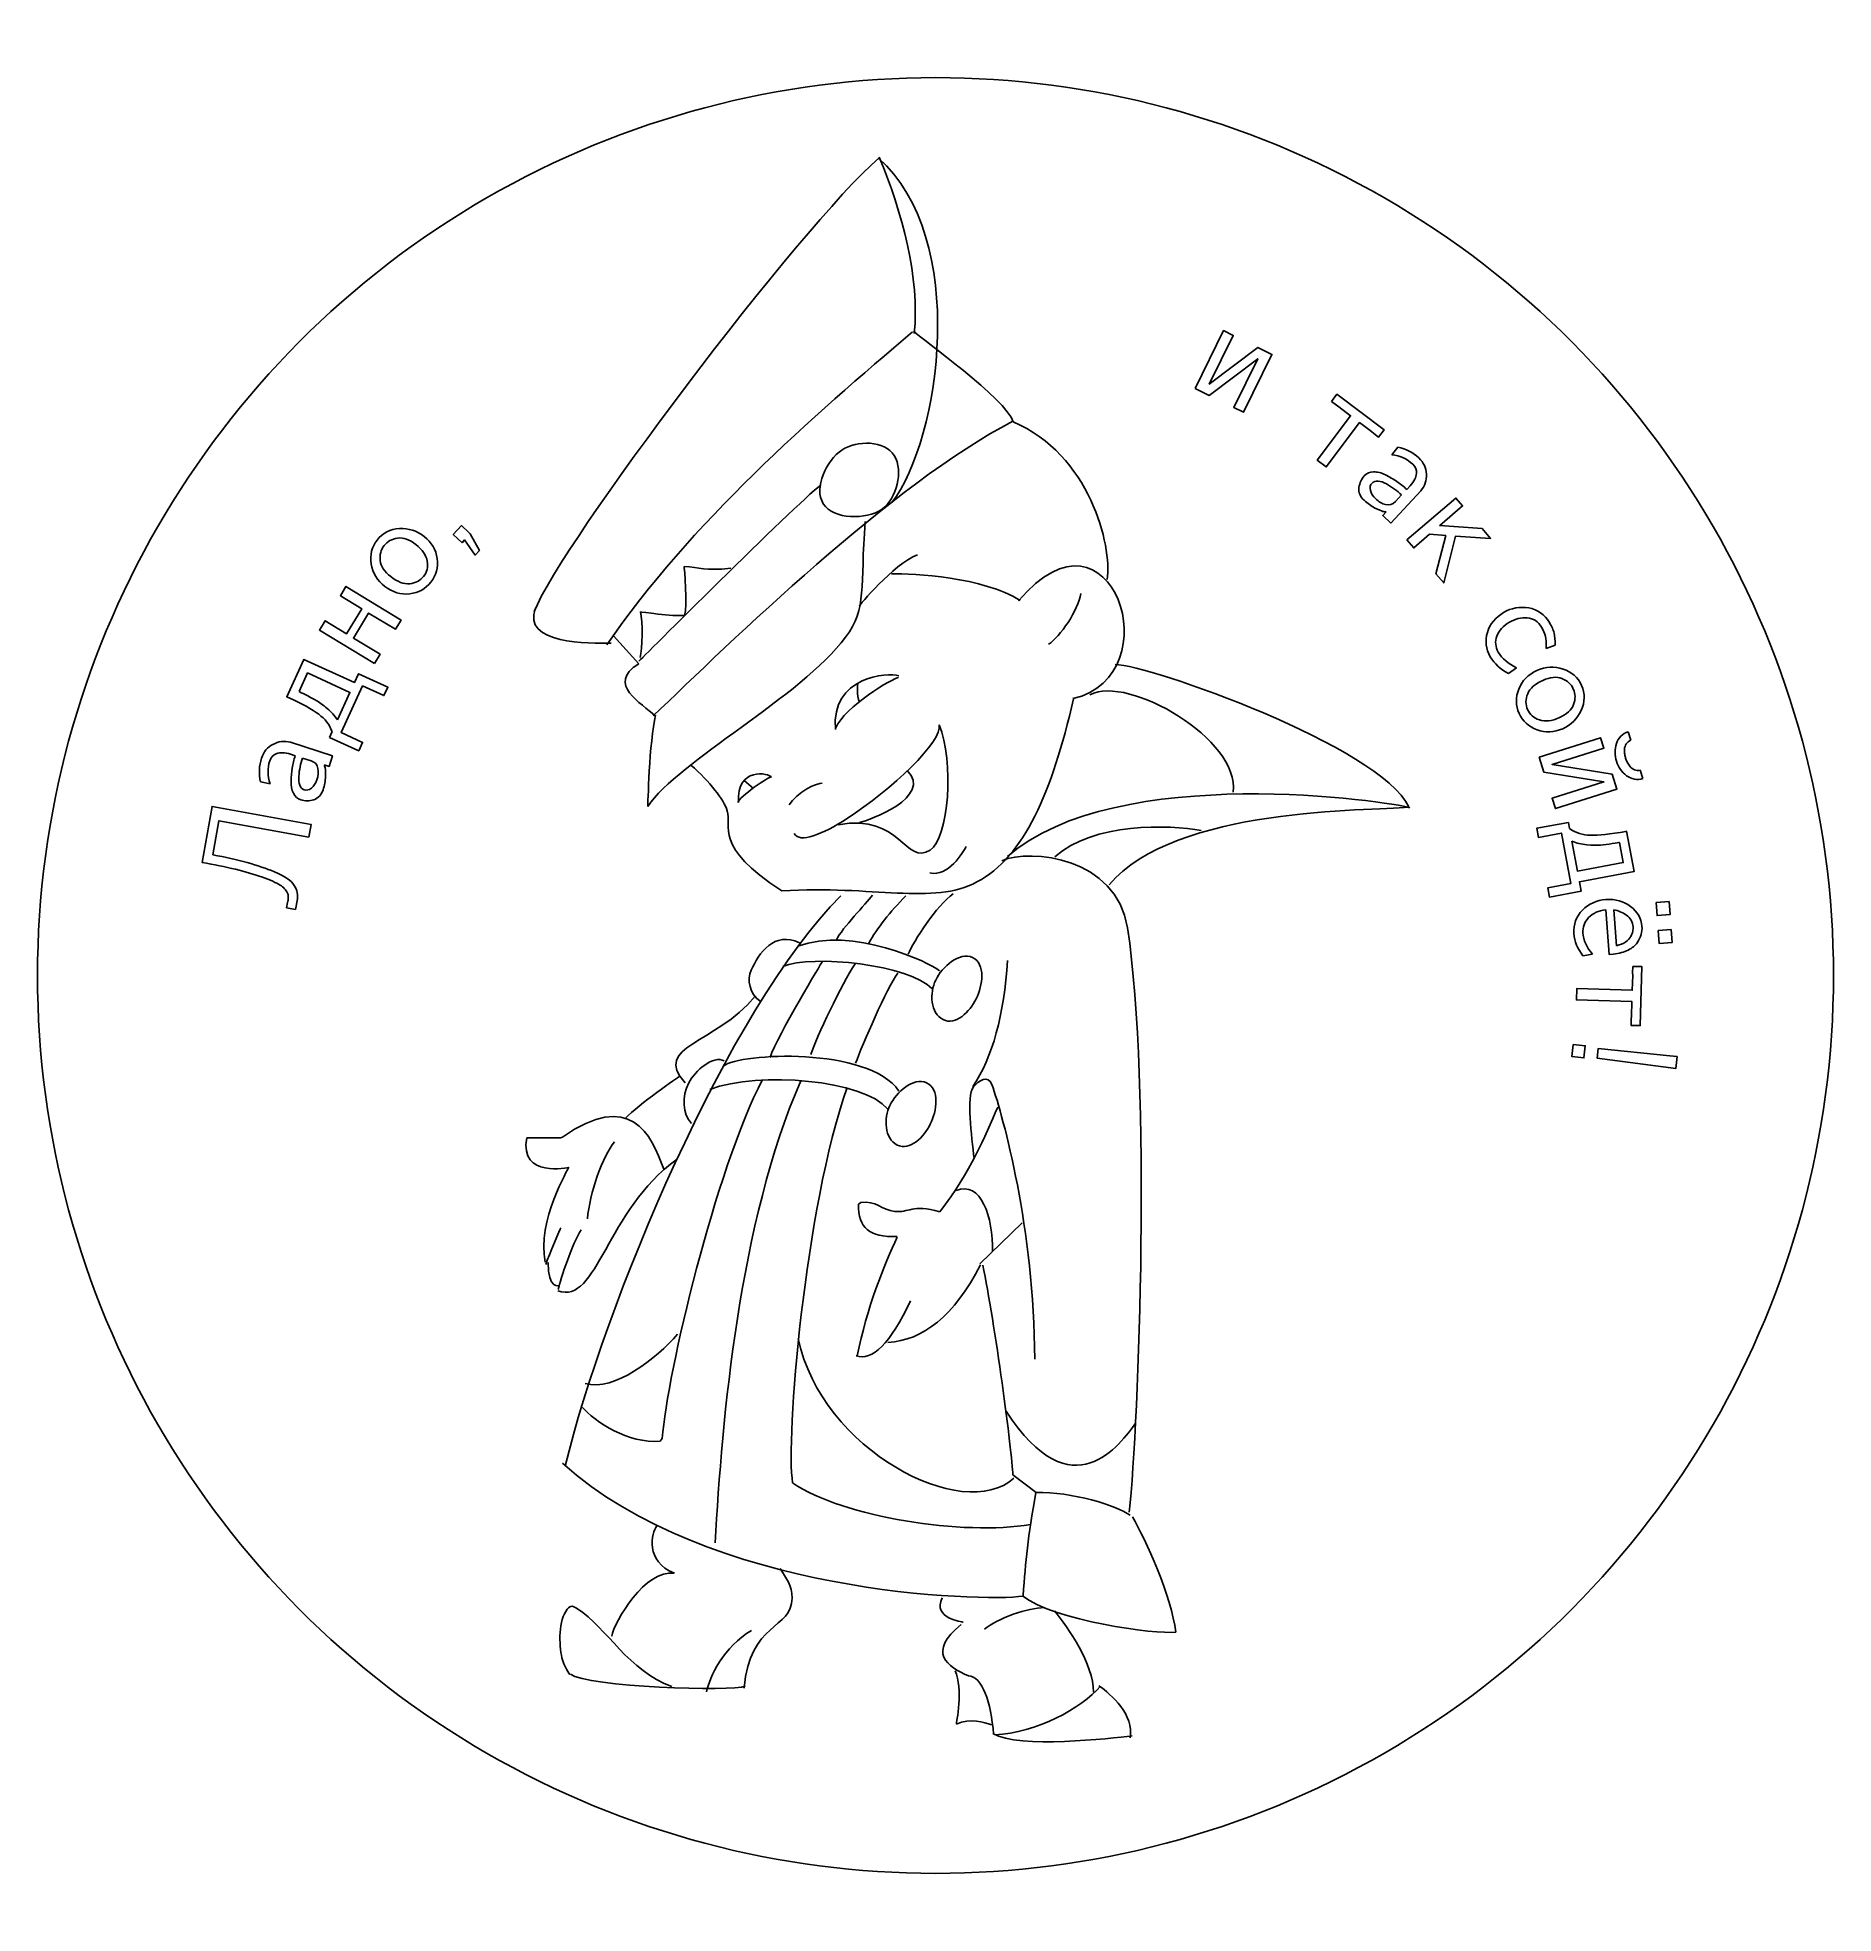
# Model space of a CAD drawing. Extents: x 69.1 to 139.1, y 192.1 to 265.3.
import ezdxf

# ---------------------------------------------------------------- set-up
doc = ezdxf.new("R2010")
doc.units = 0
doc.layers.add('Layer_1', color=7, linetype='CONTINUOUS')

msp = doc.modelspace()

# ---------------------------------------------------------------- linework, layer by layer
at = {"layer": 'Layer_1', "color": 7}
for points in [[(114.20932, 251.595706), (115.3206, 253.848277), (115.70025, 253.660982), (114.76378, 251.762748), (116.6519, 253.191496), (117.20871, 252.916797), (116.09743, 250.664226), (115.71778, 250.851521), (116.65426, 252.749755), (114.76613, 251.321007)], [(119.52818, 251.083605), (119.74235, 251.367477), (121.58075, 249.980481), (121.36659, 249.696609), (121.17734, 249.839388), (121.08614, 249.915288), (120.62654, 250.262037), (119.32453, 248.536276), (118.97307, 248.801437), (120.27508, 250.527198), (119.81548, 250.873947), (119.71748, 250.940827)], [(120.80626, 248.183674)], [(121.11086, 247.906169)], [(122.46905, 245.686025), (124.37561, 247.321277), (124.64019, 247.0128), (123.74475, 246.244782), (125.39718, 246.130212), (125.72791, 245.744615), (124.36629, 245.840915), (123.90219, 244.015109), (123.60086, 244.36643), (123.98364, 245.86222), (123.35487, 245.91039), (122.73363, 245.377555)], [(99.806818, 246.985809)], [(85.64159, 245.57825), (85.294747, 245.901518), (85.618015, 246.248361), (85.907051, 245.978971), (85.961011, 245.920961), (86.31936, 245.270614), (86.157726, 245.097193), (85.74165, 245.685603)], [(82.861283, 244.255959)], [(82.227332, 240.868443), (80.082834, 242.176173), (80.303238, 242.537605), (81.136942, 242.029206), (81.730563, 243.002664), (80.89686, 243.511062), (81.117263, 243.872494), (83.261761, 242.564765), (83.041357, 242.203332), (82.000433, 242.838096), (81.406811, 241.864638), (82.447736, 241.229875)], [(82.635004, 243.874097)], [(126.23911, 242.859274)], [(127.53067, 240.592386)], [(80.782468, 238.67338)], [(127.62388, 237.224254), (130.0198, 237.978301), (130.14689, 237.574494), (128.12785, 236.939062), (130.46545, 236.562285), (130.65184, 235.970035), (128.25592, 235.215988), (128.12884, 235.619795), (130.14787, 236.255227), (127.81027, 236.632004)], [(79.362243, 235.555228)], [(79.483829, 235.948898)], [(128.90104, 233.939691)], [(130.22392, 231.669407)], [(130.53052, 231.26722)], [(132.18495, 231.551503), (132.68599, 231.587893), (132.72279, 231.081227), (132.22175, 231.044837)], [(132.26425, 230.459358), (132.76529, 230.495748), (132.80209, 229.989082), (132.30105, 229.952692)], [(105.536004, 229.409547)], [(131.27258, 229.066178), (131.62803, 229.055818), (131.56093, 226.753863), (131.20548, 226.764223), (131.21248, 227.001189), (131.22148, 227.119507), (131.23828, 227.694996), (129.07738, 227.758006), (129.09018, 228.198086), (131.25109, 228.135076), (131.26789, 228.710565), (131.26589, 228.829212)], [(139.09406, 228.708977)], [(128.9514, 226.024444), (129.42229, 225.969094), (129.36689, 225.498202), (128.896, 225.553552)], [(132.99882, 225.548709), (132.94342, 225.077817), (129.88295, 225.488695), (129.92715, 225.864287), (132.71226, 225.576707)], [(103.748422, 224.52229)]]:
    msp.add_lwpolyline(points, close=True, dxfattribs=at)
for points in [[(121.88127, 249.009712), (122.11502, 249.308916)], [(123.01378, 247.601351), (121.83713, 246.344675), (121.52399, 246.637874), (121.65901, 246.782083)], [(122.01724, 247.181222), (122.26029, 247.440798)], [(122.46093, 247.655051), (122.5921, 247.79514)], [(91.543244, 241.944889), (92.530782, 240.861783)], [(128.25212, 241.583745), (127.89628, 241.454357)], [(78.841644, 239.559636), (78.810834, 239.573706), (79.476699, 241.031891), (81.44833, 240.131568), (81.603073, 240.470442), (82.748057, 239.947597), (82.598003, 239.618992), (81.766221, 239.998816), (80.93389, 238.176085), (81.765672, 237.79626), (81.615618, 237.467655), (80.470637, 237.990498)], [(126.7412, 240.701292), (126.42887, 240.486198)], [(80.782468, 238.67338), (81.272488, 239.746481), (79.619194, 240.50144), (79.288606, 239.777482)], [(127.76226, 240.213894), (127.76252, 240.213893)], [(78.950452, 237.800768), (80.588232, 237.270269), (80.456042, 236.862167), (80.2681, 236.923047)], [(80.470637, 237.990498), (80.5738, 238.216414)], [(131.09468, 238.210119), (131.09482, 238.210118)], [(131.09482, 238.210118), (131.19818, 237.881689)], [(79.136963, 237.277557), (78.95439, 237.336697)], [(79.754479, 237.07753), (79.416184, 237.187109)], [(78.157437, 236.176819), (77.787227, 236.261139)], [(96.632248, 236.306375), (97.006555, 235.995778)], [(131.56574, 236.713341), (131.66911, 236.384912)], [(75.505399, 233.119471), (75.89867, 235.296863), (79.753543, 234.600613), (79.664253, 234.106256), (76.164873, 234.738298), (75.925098, 233.410756)], [(130.99897, 234.328455), (131.03227, 234.334655), (131.32435, 232.758468), (129.19317, 232.363535), (129.26107, 231.997238), (128.02343, 231.767889), (127.95763, 232.123087), (128.85672, 232.289699), (128.49161, 234.259933), (127.59252, 234.093321), (127.52672, 234.448518), (128.76425, 234.677838)], [(128.76425, 234.677838), (128.80955, 234.43364)], [(128.90104, 233.939694), (129.11599, 232.779753), (130.90307, 233.11092), (130.75806, 233.893464)], [(79.154659, 231.284538), (78.804721, 231.347738), (78.842841, 231.558812)], [(79.215804, 231.623363), (79.154659, 231.284538)], [(130.50877, 229.539556), (130.34551, 229.527696), (130.21876, 231.272877)], [(130.53044, 231.26722), (130.63184, 229.871075)], [(129.69965, 229.537382), (129.33054, 229.476622)], [(89.558633, 222.404274), (89.474892, 222.377644), (88.162045, 222.381677)], [(101.091739, 219.791302), (101.181837, 219.858879)], [(107.466486, 219.070481), (105.82212, 217.471161)], [(93.443728, 210.659328), (93.365453, 210.555803)], [(107.107822, 209.242735), (108.012805, 208.55978)]]:
    msp.add_lwpolyline(points, dxfattribs=at)
for points in [[(86.59406, 259.019866), (97.423098, 265.272014), (110.765022, 265.272014), (121.59406, 259.019866)], [(101.896455, 260.580662), (98.806421, 257.904756), (89.504464, 245.544623), (88.453217, 242.900576)], [(102.394553, 247.140626), (104.305913, 249.657248), (105.400616, 257.458771), (101.864597, 260.580662)], [(101.896455, 260.612518), (102.788426, 258.478164), (103.489256, 255.897827), (103.266263, 253.731617)], [(69.09406, 228.708977), (69.09406, 241.213273), (75.765022, 252.767718), (86.59406, 259.019866)], [(121.59406, 259.019866), (132.423098, 252.767718), (139.09406, 241.213273), (139.09406, 228.708977)], [(91.288399, 241.594471), (94.513659, 246.333549), (99.359598, 250.550332), (103.202546, 253.795327)], [(107.120841, 250.291166), (106.86599, 251.183137), (103.521107, 253.540483), (103.234405, 253.827185)], [(93.095151, 238.825438), (96.046006, 241.663668), (102.443274, 247.903256), (107.106075, 250.313496)], [(107.120841, 250.291166), (110.094223, 249.029729), (110.987017, 245.471967), (110.784285, 244.142957)], [(100.335506, 249.112493), (100.866136, 249.554015), (101.95622, 249.604185), (102.40615, 249.080663)], [(99.806818, 246.985867), (99.296308, 247.555097), (99.747753, 248.62343), (100.335506, 249.112493)], [(102.40615, 249.080663), (102.867178, 248.544234), (102.63842, 247.458761), (102.119448, 246.978167)], [(122.69606, 248.641162), (122.484553, 248.8392), (122.212957, 248.96205), (121.88127, 249.009712)], [(122.11502, 249.308916), (122.4342, 249.236883), (122.70641, 249.095417), (122.93165, 248.884519)], [(122.8399, 248.274508), (122.848367, 248.421211), (122.80042, 248.543429), (122.69606, 248.641162)], [(122.93165, 248.884519), (123.121183, 248.707056), (123.219973, 248.495994), (123.22802, 248.251331)], [(120.59756, 247.729552), (120.626093, 247.914186), (120.69566, 248.06556), (120.80626, 248.183674)], [(120.80626, 248.18367), (120.90142, 248.285303), (121.022177, 248.337195), (121.16853, 248.339346)], [(121.11089, 247.906165), (121.04145, 247.832), (121.019283, 247.736762), (121.04439, 247.620449)], [(121.34399, 247.981719), (121.245157, 247.991779), (121.167447, 247.966596), (121.11086, 247.906169)], [(121.16853, 248.339346), (121.317457, 248.344213), (121.47044, 248.306647), (121.62748, 248.22665)], [(121.66705, 247.872541), (121.553083, 247.938014), (121.445397, 247.974407), (121.34399, 247.981719)], [(121.62748, 248.22665), (121.78984, 248.146797), (121.937793, 248.059815), (122.07134, 247.965703)], [(122.07134, 247.965703), (122.210207, 247.871766), (122.34007, 247.768216), (122.46093, 247.655051)], [(122.5921, 247.79514), (122.751207, 247.976081), (122.833807, 248.135871), (122.8399, 248.274508)], [(123.22802, 248.251331), (123.241353, 248.006843), (123.16994, 247.790183), (123.01378, 247.601351)], [(92.530782, 240.957351), (92.530782, 240.957351), (98.56863, 246.999069), (99.619878, 247.827324)], [(107.331333, 243.308034), (110.957957, 247.632952), (113.34567, 240.402232), (109.448742, 239.501206)], [(120.79759, 247.232964), (120.641017, 247.379564), (120.57434, 247.545093), (120.59756, 247.729552)], [(121.21883, 246.93134), (121.072597, 247.006399), (120.932183, 247.10694), (120.79759, 247.232964)], [(121.04439, 247.620449), (121.072257, 247.501564), (121.141127, 247.390683), (121.251, 247.287806)], [(121.251, 247.287806), (121.369113, 247.177213), (121.498013, 247.102916), (121.6377, 247.064913)], [(121.6377, 247.064913), (121.780133, 247.02434), (121.906647, 247.063109), (122.01724, 247.181222)], [(121.98528, 247.667364), (121.887093, 247.738678), (121.781017, 247.80707), (121.66705, 247.872541)], [(122.26029, 247.440798), (122.175137, 247.520528), (122.083467, 247.59605), (121.98528, 247.667364)], [(102.119448, 246.978167), (101.588737, 246.486704), (100.289752, 246.447376), (99.806818, 246.985809)], [(121.53058, 246.801823), (121.46898, 246.81311), (121.365063, 246.856282), (121.21883, 246.93134)], [(121.65901, 246.782083), (121.637743, 246.781416), (121.594933, 246.787996), (121.53058, 246.801823)], [(82.327145, 245.68196), (82.544699, 245.960863), (82.834677, 246.109302), (83.19708, 246.127275)], [(83.130224, 245.757071), (82.908403, 245.729658), (82.732689, 245.632874), (82.603082, 245.466721)], [(83.840276, 245.511023), (83.591043, 245.705433), (83.354359, 245.787449), (83.130224, 245.757071)], [(83.19708, 246.127275), (83.556516, 246.147562), (83.878653, 246.046614), (84.16349, 245.824432)], [(84.16349, 245.824432), (84.457229, 245.595306), (84.625635, 245.306455), (84.66871, 244.957878)], [(100.590357, 241.897105), (101.445919, 243.043738), (101.147835, 243.824391), (101.354902, 246.404729)], [(82.100587, 244.749107), (82.043327, 245.103974), (82.118846, 245.414925), (82.327145, 245.68196)], [(82.603082, 245.466721), (82.475789, 245.303533), (82.424692, 245.109545), (82.449789, 244.884756)], [(84.282925, 244.857925), (84.245958, 245.091971), (84.098409, 245.30967), (83.840276, 245.511023)], [(101.114265, 243.105303), (101.114265, 243.105303), (102.420754, 244.72715), (103.389352, 245.110087)], [(82.635004, 243.874097), (82.335331, 244.107852), (82.157192, 244.399522), (82.100587, 244.749107)], [(82.449789, 244.884756), (82.474882, 244.659968), (82.612047, 244.450369), (82.861283, 244.255959)], [(82.861283, 244.255959), (83.122384, 244.052291), (83.368296, 243.960691), (83.599019, 243.981159)], [(83.599019, 243.981159), (83.832056, 244.004592), (84.013377, 244.099388), (84.142984, 244.265545)], [(84.142984, 244.265545), (84.272591, 244.4317), (84.319238, 244.62916), (84.282925, 244.857925)], [(84.66871, 244.957878), (84.711783, 244.609302), (84.631487, 244.304463), (84.427821, 244.043362)], [(94.3147, 242.741292), (94.434162, 243.075778), (94.298791, 244.652653), (94.298791, 244.652653)], [(94.298791, 244.652653), (94.904052, 244.631415), (95.097163, 244.460857), (96.114584, 244.588939)], [(102.375701, 244.366739), (103.26546, 244.394929), (105.934752, 244.231587), (107.398913, 243.330561)], [(83.599455, 243.587098), (83.250226, 243.549305), (82.928743, 243.644971), (82.635004, 243.874097)], [(84.427821, 244.043362), (84.224154, 243.782261), (83.948032, 243.630173), (83.599455, 243.587098)], [(108.502663, 241.618615), (108.953173, 241.911446), (109.651474, 242.947624), (109.764101, 243.600865)], [(88.500198, 243.039254), (87.948323, 241.59762), (90.625489, 241.669446), (91.447676, 241.658187)], [(92.578565, 241.100702), (92.68209, 241.435187), (92.682079, 242.5183), (92.594475, 242.884643)], [(92.594475, 242.884643), (92.594475, 242.884643), (93.860752, 242.701472), (94.3147, 242.741292)], [(125.60651, 242.084543), (125.713057, 242.416948), (125.923923, 242.675192), (126.23911, 242.859274)], [(126.23906, 242.859274), (126.541253, 243.035765), (126.86626, 243.094848), (127.21408, 243.036523)], [(127.21408, 243.036523), (127.565147, 242.980096), (127.83557, 242.789414), (128.02535, 242.464476)], [(125.7163, 241.135492), (125.541707, 241.434435), (125.50511, 241.750785), (125.60651, 242.084543)], [(126.4611, 242.479097), (126.220647, 242.338664), (126.05944, 242.159538), (125.97748, 241.94172)], [(127.15821, 242.650919), (126.924177, 242.671112), (126.691807, 242.613838), (126.4611, 242.479097)], [(127.71056, 242.287167), (127.581513, 242.508124), (127.397397, 242.629375), (127.15821, 242.650919)], [(127.86798, 241.928083), (127.838913, 242.037497), (127.78644, 242.157192), (127.71056, 242.287167)], [(128.02535, 242.464476), (128.114543, 242.311755), (128.173933, 242.17649), (128.20352, 242.05868)], [(128.20352, 242.05868), (128.23312, 241.940869), (128.24932, 241.782558), (128.25212, 241.583745)], [(92.881199, 235.302912), (94.059873, 237.054988), (98.841038, 239.552637), (100.590357, 241.897105)], [(125.97748, 241.94172), (125.89552, 241.723903), (125.913387, 241.514263), (126.03108, 241.312802)], [(127.89628, 241.454357), (127.904013, 241.672406), (127.89458, 241.830315), (127.86798, 241.928083)], [(92.530782, 240.861783), (91.208757, 240.049454), (92.690065, 239.316767), (93.151976, 238.838923)], [(111.102846, 240.829926), (112.377086, 240.829926), (121.424194, 237.644325), (122.539157, 235.286979)], [(126.42887, 240.486198), (126.11323, 240.646113), (125.875707, 240.862545), (125.7163, 241.135492)], [(126.03108, 241.312802), (126.179107, 241.059351), (126.415813, 240.855514), (126.7412, 240.701292)], [(126.82626, 239.873818), (126.95604, 240.200235), (127.190843, 240.439757), (127.53067, 240.592386)], [(127.53065, 240.592386), (127.87735, 240.748099), (128.21846, 240.769299), (128.55398, 240.655986)], [(128.55398, 240.655986), (128.89448, 240.540784), (129.134107, 240.328714), (129.27286, 240.019777)], [(100.192155, 238.297377), (100.016946, 240.352088), (102.246873, 240.559149), (102.661001, 240.383939)], [(100.208087, 238.361086), (100.53461, 239.181378), (102.469859, 240.32023), (102.653031, 240.328194)], [(101.0682, 240.097237), (101.0682, 240.097237), (100.996526, 239.611431), (101.131913, 239.36455)], [(110.115307, 239.651258), (111.61254, 240.447662), (115.976813, 237.899175), (115.690111, 235.860389)], [(126.84256, 238.928249), (126.706887, 239.230322), (126.701453, 239.545511), (126.82626, 239.873818)], [(127.76252, 240.213893), (127.460447, 240.078222), (127.264553, 239.903613), (127.17484, 239.690066)], [(128.51047, 240.283874), (128.30001, 240.366726), (128.050607, 240.343399), (127.76226, 240.213894)], [(128.95336, 239.876404), (128.868567, 240.065199), (128.720937, 240.201023), (128.51047, 240.283874)], [(128.96376, 239.274678), (129.043173, 239.483601), (129.039707, 239.684176), (128.95336, 239.876404)], [(129.27286, 240.019777), (129.41778, 239.697108), (129.413513, 239.371374), (129.26006, 239.042573)], [(80.052249, 238.895135), (79.806546, 239.081794), (79.403011, 239.303294), (78.841644, 239.559636)], [(79.288606, 239.777482), (79.311006, 239.763115), (79.39844, 239.719053), (79.550908, 239.645294)], [(79.550908, 239.645294), (79.699956, 239.573097), (79.834679, 239.501235), (79.955076, 239.42971)], [(79.955076, 239.42971), (80.077037, 239.361608), (80.219645, 239.257189), (80.382899, 239.116453)], [(105.710896, 232.355035), (107.556505, 233.341899), (108.62189, 235.826414), (109.478187, 239.492009)], [(127.17484, 239.690066), (127.086667, 239.473085), (127.085667, 239.268481), (127.17184, 239.076253)], [(128.41443, 238.76189), (128.70277, 238.891393), (128.88588, 239.062323), (128.96376, 239.274678)], [(80.5738, 238.216414), (80.473365, 238.485659), (80.299514, 238.7119), (80.052249, 238.895135)], [(80.382899, 239.116453), (80.544294, 238.980703), (80.677483, 238.833012), (80.782468, 238.67338)], [(93.183833, 238.854856), (92.936049, 237.818678), (92.881199, 235.302912), (92.881199, 235.302912)], [(100.655684, 234.833435), (102.350525, 235.921497), (104.418701, 237.868012), (104.233465, 238.484898)], [(104.233465, 238.484898), (104.839267, 237.054186), (104.603902, 234.063637), (103.88745, 233.598611)], [(127.53852, 238.287938), (127.210213, 238.41274), (126.978227, 238.626177), (126.84256, 238.928249)], [(127.17184, 239.076253), (127.258173, 238.884025), (127.41095, 238.750514), (127.63017, 238.67572)], [(127.63017, 238.67572), (127.85437, 238.599035), (128.11579, 238.627759), (128.41443, 238.76189)], [(129.26006, 239.042573), (129.11004, 238.715314), (128.870263, 238.477682), (128.54073, 238.329678)], [(77.824037, 237.180724), (77.904046, 237.427733), (78.053058, 237.606905), (78.271071, 237.718238)], [(78.271071, 237.718238), (78.486663, 237.834311), (78.713123, 237.861821), (78.950452, 237.800768)], [(128.54073, 238.329678), (128.200897, 238.177049), (127.866827, 238.163135), (127.53852, 238.287938)], [(130.63435, 237.05929), (130.560923, 237.292601), (130.561243, 237.523479), (130.63531, 237.751925)], [(130.63531, 237.751925), (130.71409, 237.977911), (130.867213, 238.130642), (131.09468, 238.210119)], [(131.019, 237.736537), (130.976267, 237.671804), (130.9525, 237.603177), (130.9477, 237.530657)], [(131.19818, 237.881689), (131.121473, 237.849656), (131.061747, 237.801272), (131.019, 237.736537)], [(77.787227, 236.261139), (77.71668, 236.580648), (77.72895, 236.887176), (77.824037, 237.180724)], [(78.144477, 237.070992), (78.055191, 236.795343), (78.059511, 236.497286), (78.157437, 236.176819)], [(78.415149, 237.357107), (78.278764, 237.3024), (78.18854, 237.207029), (78.144477, 237.070992)], [(78.95439, 237.336697), (78.722961, 237.403749), (78.543214, 237.410552), (78.415149, 237.357107)], [(79.021489, 236.792842), (79.047449, 236.958472), (79.08594, 237.120044), (79.136963, 237.277557)], [(79.416184, 237.187109), (79.380237, 237.076134), (79.350871, 236.961049), (79.328084, 236.841856)], [(80.021159, 236.783489), (79.997306, 236.929656), (79.908412, 237.027669), (79.754479, 237.07753)], [(106.90335, 233.351717), (111.160689, 237.068439), (121.882881, 235.491653), (122.581176, 235.243868)], [(131.03012, 236.497431), (130.8397, 236.638693), (130.707777, 236.825979), (130.63435, 237.05929)], [(130.9477, 237.530657), (130.947627, 237.45568), (130.950627, 237.389577), (130.9567, 237.332347)], [(130.9567, 237.332347), (130.966433, 237.276247), (130.978667, 237.224866), (130.9934, 237.178203)], [(130.9934, 237.178203), (131.0092, 237.12795), (131.0286, 237.078828), (131.0516, 237.030838)], [(131.0516, 237.030838), (131.079333, 236.980385), (131.11469, 236.924448), (131.15767, 236.863029)], [(79.067269, 235.816839), (78.999501, 235.949542), (78.968438, 236.103978), (78.974079, 236.280146)], [(78.974079, 236.280146), (78.977279, 236.461053), (78.993082, 236.631951), (79.021489, 236.792842)], [(79.277724, 236.466579), (79.266937, 236.335588), (79.279797, 236.222647), (79.316304, 236.127758)], [(79.328084, 236.841856), (79.305297, 236.722663), (79.288511, 236.59757), (79.277724, 236.466579)], [(79.770698, 236.010241), (79.866443, 236.086025), (79.937507, 236.195514), (79.983889, 236.338708)], [(79.983889, 236.338708), (80.033749, 236.492641), (80.046172, 236.640902), (80.021159, 236.783489)], [(80.32022, 236.461176), (80.314487, 236.296908), (80.283207, 236.127068), (80.22638, 235.951655)], [(80.2681, 236.923047), (80.27778, 236.904087), (80.290033, 236.862541), (80.30486, 236.79841)], [(80.30486, 236.79841), (80.320847, 236.737857), (80.325967, 236.625445), (80.32022, 236.461176)], [(94.559312, 236.910761), (95.306395, 236.250838), (95.836398, 235.572743), (95.975399, 235.126233)], [(96.417218, 235.446263), (96.321653, 236.879786), (97.627743, 236.593084), (97.707384, 236.433801)], [(96.393323, 235.454225), (96.433167, 235.669255), (97.611817, 236.481584), (97.699421, 236.449726)], [(98.388667, 235.356493), (98.67541, 235.848051), (99.526211, 236.246259), (99.672631, 236.201207)], [(101.136791, 234.669465), (101.497201, 234.748303), (104.008808, 235.671851), (102.995156, 236.69677)], [(131.66911, 236.384912), (131.433537, 236.318665), (131.22054, 236.356172), (131.03012, 236.497431)], [(131.15767, 236.863029), (131.20427, 236.802736), (131.263623, 236.758296), (131.33573, 236.729711)], [(131.33573, 236.729711), (131.407843, 236.701124), (131.484513, 236.695668), (131.56574, 236.713341)], [(79.362233, 235.555168), (79.229779, 235.598068), (79.131458, 235.685292), (79.067269, 235.816839)], [(79.316304, 236.127758), (79.349231, 236.034028), (79.405072, 235.974408), (79.483829, 235.948898)], [(79.862006, 235.559428), (79.682764, 235.506735), (79.516176, 235.505335), (79.362243, 235.555228)], [(79.483835, 235.948901), (79.580491, 235.917594), (79.676112, 235.938041), (79.770698, 236.010241)], [(80.22638, 235.951655), (80.160287, 235.747604), (80.038829, 235.616861), (79.862006, 235.559428)], [(95.975399, 235.126233), (96.163649, 234.521551), (95.415595, 233.746473), (98.101338, 232.009654)], [(98.591398, 234.241477), (98.803192, 233.855263), (99.665759, 234.197919), (100.655684, 234.833435)], [(103.88745, 233.598611), (102.917948, 232.969333), (102.772493, 235.032135), (100.303655, 234.586149)], [(110.867858, 232.247959), (113.41325, 235.288914), (121.026909, 235.131241), (122.513598, 235.266395)], [(108.750449, 233.329191), (110.214609, 234.680726), (113.233045, 234.590626), (114.449428, 234.365369)], [(128.80955, 234.43364), (129.046377, 234.270866), (129.318617, 234.185455), (129.62627, 234.177408)], [(129.62627, 234.177408), (129.93461, 234.165661), (130.392177, 234.21601), (130.99897, 234.328455)], [(75.925098, 233.410756), (76.906406, 233.233517), (77.7077, 233.012313), (78.32898, 232.747146)], [(103.871525, 232.70664), (104.588286, 232.531432), (105.177623, 233.51897), (105.289116, 233.741962)], [(111.580684, 230.572288), (111.129459, 233.324727), (107.821673, 233.662327), (106.674858, 233.184483)], [(129.48258, 233.806354), (129.272493, 233.824827), (129.078647, 233.869273), (128.90104, 233.939691)], [(130.01271, 233.795524), (129.873757, 233.781257), (129.697047, 233.784867), (129.48258, 233.806354)], [(130.4674, 233.851084), (130.30392, 233.824617), (130.152357, 233.806097), (130.01271, 233.795524)], [(130.75806, 233.893464), (130.73146, 233.892397), (130.634573, 233.878271), (130.4674, 233.851084)], [(77.856671, 232.545664), (77.237136, 232.756982), (76.453379, 232.948251), (75.505399, 233.119471)], [(78.262767, 232.380545), (78.146586, 232.435945), (78.01122, 232.490985), (77.856671, 232.545664)], [(78.32898, 232.747146), (78.727001, 232.579661), (78.984175, 232.405113), (79.100503, 232.223501)], [(78.545659, 232.231942), (78.473246, 232.275615), (78.378948, 232.32515), (78.262767, 232.380545)], [(78.725558, 232.084734), (78.678705, 232.142907), (78.618738, 232.191977), (78.545659, 232.231942)], [(78.826691, 231.946017), (78.806118, 231.980324), (78.772407, 232.026563), (78.725558, 232.084734)], [(78.864721, 231.807226), (78.860588, 231.869153), (78.847911, 231.915416), (78.826691, 231.946017)], [(79.100503, 232.223501), (79.216831, 232.041888), (79.255265, 231.841842), (79.215804, 231.623363)], [(89.663741, 209.579176), (91.172571, 215.859455), (96.00309, 227.418545), (100.399223, 231.814676)], [(98.101338, 232.009654), (101.685707, 232.233031), (103.993913, 231.436951), (105.710896, 232.355035)], [(100.217412, 230.07932), (100.487723, 230.59741), (101.360034, 231.474858), (101.641604, 231.846528)], [(101.497201, 229.972871), (101.812559, 230.547274), (102.330655, 231.189262), (102.938844, 231.819976)], [(103.028942, 229.544888), (103.22804, 230.014762), (104.148821, 231.481384), (104.785941, 231.887548)], [(78.842841, 231.558812), (78.854208, 231.621765), (78.861901, 231.66435), (78.865921, 231.686567)], [(78.865921, 231.686567), (78.866231, 231.709454), (78.865831, 231.749673), (78.864721, 231.807226)], [(128.97883, 230.345249), (128.952963, 230.701791), (129.062923, 231.005948), (129.30871, 231.257719)], [(129.30871, 231.257719), (129.558557, 231.50601), (129.863627, 231.643239), (130.22392, 231.669407)], [(130.21876, 231.272877), (129.9381, 231.241177), (129.715433, 231.138229), (129.55076, 230.964033)], [(130.22393, 231.669407), (130.595483, 231.696394), (130.917043, 231.606561), (131.18861, 231.39991)], [(131.02662, 231.0599), (130.87126, 231.173121), (130.705893, 231.242228), (130.53052, 231.26722)], [(131.18861, 231.39991), (131.460443, 231.189508), (131.6074, 230.932307), (131.62948, 230.628308)], [(98.790496, 229.982958), (97.818891, 230.460801), (97.194797, 229.570847), (96.910987, 228.915778)], [(98.726551, 229.848985), (100.829046, 230.645388), (103.894907, 229.210207), (104.245325, 228.891647)], [(111.644398, 207.795234), (112.026674, 211.299401), (112.504511, 224.392221), (111.580684, 230.572288)], [(129.55076, 230.964033), (129.386087, 230.78984), (129.31179, 230.592027), (129.32787, 230.370596)], [(129.32787, 230.370596), (129.348603, 230.085362), (129.47253, 229.807624), (129.69965, 229.537382)], [(131.28052, 230.602958), (131.266653, 230.794365), (131.18202, 230.946679), (131.02662, 231.0599)], [(131.19402, 230.234485), (131.233887, 230.309064), (131.259153, 230.376924), (131.26982, 230.438064)], [(131.26982, 230.438064), (131.280753, 230.495451), (131.28432, 230.550415), (131.28052, 230.602958)], [(131.62948, 230.628308), (131.63768, 230.515715), (131.62668, 230.40739), (131.59648, 230.303331)], [(105.536004, 229.409547), (105.030942, 229.651446), (104.345828, 229.037871), (104.10248, 228.533501)], [(129.33054, 229.476622), (129.11842, 229.747954), (129.001183, 230.037496), (128.97883, 230.345249)], [(131.09129, 229.700709), (130.931063, 229.62116), (130.73689, 229.567443), (130.50877, 229.539556)], [(130.63184, 229.871075), (130.77658, 229.904222), (130.897433, 229.954501), (130.9944, 230.021912)], [(130.9944, 230.021912), (131.091647, 230.085565), (131.158187, 230.156423), (131.19402, 230.234485)], [(131.44404, 229.986657), (131.369107, 229.875574), (131.251523, 229.780258), (131.09129, 229.700709)], [(131.59648, 230.303331), (131.57008, 230.199545), (131.519267, 230.093987), (131.44404, 229.986657)], [(96.910987, 228.915778), (96.74867, 228.541127), (96.831354, 227.991956), (97.261405, 227.705254)], [(97.644477, 225.518114), (97.948575, 226.385354), (99.677788, 229.243662), (99.677788, 229.243662)], [(98.143289, 229.055595), (99.258253, 229.549365), (103.139026, 229.12107), (103.951355, 228.197216)], [(99.235309, 225.629297), (99.442376, 226.298275), (100.455394, 228.396084), (100.956585, 229.161958)], [(105.679354, 227.800814), (105.936761, 228.318566), (106.057484, 229.159787), (105.536004, 229.409547)], [(106.90335, 229.297104), (106.768199, 227.179694), (106.317682, 225.512801), (105.551808, 224.386524)], [(86.59406, 198.398088), (75.765022, 204.650236), (69.09406, 216.204681), (69.09406, 228.708977)], [(100.979113, 225.287549), (101.233964, 226.004311), (102.209351, 228.22813), (102.623479, 228.801541)], [(104.10248, 228.533501), (103.858384, 228.027576), (103.886905, 227.239999), (104.389189, 226.988492)], [(139.09406, 228.708977), (139.09406, 216.204681), (132.423098, 204.650236), (121.59406, 198.398088)], [(94.33406, 224.521676), (93.041198, 225.978232), (95.517676, 226.011046), (97.059658, 227.900522)], [(104.389189, 226.988492), (104.886761, 226.739339), (105.431631, 227.302528), (105.679354, 227.800814)], [(95.859739, 225.379759), (95.429686, 225.618678), (94.729686, 224.999425), (94.474, 224.519646)], [(95.843274, 225.186986), (96.448537, 225.680755), (101.458001, 225.958403), (102.668531, 224.206319)], [(94.108802, 224.769461), (94.108802, 224.769461), (92.486956, 223.665703), (92.013919, 223.147614)], [(97.352489, 224.656829), (95.505391, 221.075258), (93.64646, 213.249774), (93.443728, 210.659328)], [(94.474, 224.519646), (94.19665, 223.999219), (94.235082, 223.309115), (94.585499, 222.942772)], [(95.29527, 224.27083), (97.222555, 224.987593), (101.310125, 224.638914), (102.218022, 223.508025)], [(98.839176, 224.600515), (96.441633, 219.059214), (95.775696, 211.456824), (95.505391, 206.59129)], [(103.748422, 224.52229), (103.243359, 224.764188), (102.558247, 224.150613), (102.314898, 223.646244)], [(103.891773, 222.913557), (104.149178, 223.431309), (104.269902, 224.27253), (103.748422, 224.52229)], [(105.574338, 224.363997), (105.751516, 224.597144), (106.151734, 224.864826), (106.295159, 224.454096)], [(93.500614, 221.165364), (93.027578, 222.5169), (92.171605, 224.273899), (89.558633, 222.404274)], [(100.651889, 224.34137), (98.991556, 219.629652), (98.253515, 210.600851), (98.523819, 208.933958)], [(105.59686, 221.57082), (105.506762, 222.44932), (105.285522, 223.98398), (105.574338, 224.363997)], [(106.295159, 224.454096), (106.732852, 223.200684), (107.939526, 218.845215), (107.962052, 213.754432)], [(102.314898, 223.646244), (102.070802, 223.140319), (102.099321, 222.352742), (102.601606, 222.101234)], [(104.267838, 219.498491), (105.484222, 221.097819), (106.002318, 222.404294), (106.520407, 223.575624)], [(88.162045, 222.381677), (87.869214, 220.782357), (89.806411, 221.232866), (89.806411, 221.232866)], [(102.601606, 222.101234), (103.099179, 221.852082), (103.644048, 222.41527), (103.891773, 222.913557)], [(91.585937, 222.224062), (91.112901, 221.66092), (90.617331, 220.219285), (90.527233, 219.22816)], [(89.806411, 221.232866), (89.806411, 221.232866), (88.544975, 219.115464), (88.882859, 217.538671)], [(94.018704, 221.548294), (91.248053, 219.566044), (90.932689, 215.87184), (89.378421, 216.412456)], [(104.898567, 220.331918), (105.867166, 220.714854), (106.340208, 219.295732), (106.317682, 217.944197)], [(102.600959, 218.529865), (101.497201, 218.507343), (101.091739, 218.86775), (101.091739, 219.791302)], [(101.181837, 219.858879), (101.767505, 219.948977), (102.003687, 219.56861), (102.496046, 219.514401)], [(102.496046, 219.514401), (103.078385, 219.450284), (103.152822, 219.802586), (104.267838, 219.498491)], [(89.491054, 218.86775), (89.491054, 218.86775), (89.018011, 217.820311), (88.905385, 217.437375)], [(90.279447, 218.78891), (89.952823, 218.304607), (89.479787, 216.885499), (89.389688, 216.468775)], [(102.600959, 218.507339), (102.105397, 217.471161), (101.407103, 215.714163), (101.046692, 213.88959)], [(88.995491, 217.527481), (88.984241, 216.457517), (89.446001, 216.615187), (89.446001, 216.615187)], [(105.844646, 217.426107), (104.830994, 215.443857), (103.592084, 214.475259), (102.240549, 214.407679)], [(105.934744, 217.414848), (106.396521, 215.263652), (107.092881, 210.050573), (107.107822, 209.242735)], [(103.119048, 216.029526), (102.353175, 214.362633), (101.609827, 213.664332), (101.001639, 213.88959)], [(94.041224, 214.723037), (93.230303, 213.799485), (91.58593, 212.470476), (90.437126, 212.80836)], [(98.742706, 214.548711), (99.650602, 210.232222), (105.161697, 207.317391), (107.1527, 209.117259)], [(93.365453, 210.555803), (92.081491, 210.465705), (90.881509, 211.273142), (90.273314, 211.926389)], [(106.84703, 211.727128), (109.426216, 207.751361), (111.318367, 210.476958), (111.892769, 211.254093)], [(89.558627, 209.699826), (95.23508, 204.563992), (105.930882, 204.290713), (107.507675, 204.515971)], [(98.523819, 208.933958), (100.506069, 207.582423), (105.191398, 206.861601), (107.804369, 207.312111)], [(108.007101, 208.551022), (107.697374, 206.805289), (107.601638, 205.892997), (107.511538, 204.541463)], [(108.012805, 208.55978), (109.390583, 208.58365), (111.166555, 208.058041), (111.676249, 207.667809)], [(93.231618, 207.253682), (93.008625, 206.982897), (92.7697, 205.867949), (93.916522, 205.406031)], [(113.460191, 203.112404), (113.300908, 204.482211), (112.281518, 206.743987), (111.771823, 207.6041)], [(91.479534, 202.953121), (91.559199, 203.510606), (92.817484, 205.597166), (93.900589, 205.406031)], [(98.041877, 205.597166), (98.280795, 205.198971), (98.502156, 204.957335), (98.503787, 204.434428)], [(89.74341, 204.004375), (89.885399, 204.172761), (89.956114, 204.139055), (90.141612, 204.020284)], [(98.503787, 204.434428), (98.507821, 203.222556), (96.831339, 203.49468), (96.640205, 200.930267)], [(104.357952, 204.451365), (103.943824, 203.639035), (105.168878, 203.505286), (105.168878, 203.505286)], [(106.005878, 203.223896), (106.515573, 203.65395), (107.710171, 204.068085), (108.331366, 204.068085)], [(107.503111, 204.51407), (108.713642, 203.558389), (112.663788, 203.016836), (113.460191, 203.112404)], [(89.536315, 202.10894), (89.412053, 202.633279), (89.396006, 203.592426), (89.74341, 204.004375)], [(90.141612, 204.020284), (91.280626, 203.291082), (92.132614, 201.583296), (93.820982, 200.99396)], [(105.097981, 203.415038), (103.760025, 202.331932), (104.540497, 201.758522), (105.384684, 201.408104)], [(108.729568, 203.940659), (109.27112, 203.271681), (110.242732, 201.885947), (110.258658, 200.770984)], [(96.926913, 203.176113), (95.843807, 202.570851), (95.270397, 201.328469), (95.174829, 200.786916)], [(89.83895, 201.455894), (89.83895, 201.455894), (89.607307, 201.809387), (89.536315, 202.10894)], [(96.672069, 201.009909), (96.226083, 200.786916), (90.47607, 200.978089), (89.870802, 201.47182)], [(104.859063, 201.599245), (105.177623, 200.9462), (104.906866, 199.528601), (104.906866, 199.528601)], [(105.368758, 201.408104), (105.910311, 201.392195), (106.260722, 200.388714), (106.356296, 199.1304)], [(106.404079, 199.114474), (108.012805, 199.178187), (109.780815, 200.133871), (110.529434, 201.009909)], [(110.465725, 201.025835), (110.943569, 200.675416), (111.851459, 199.894945), (111.676249, 198.987049)], [(104.906866, 199.528601), (105.448419, 199.76752), (105.989972, 199.608267), (106.276674, 199.496771)], [(106.324438, 199.162258), (107.35976, 198.556996), (110.927636, 198.971123), (111.755891, 199.066694)], [(121.59406, 198.398088), (110.765022, 192.14594), (97.423098, 192.14594), (86.59406, 198.398088)]]:
    msp.add_open_spline(points, degree=3, dxfattribs=at)

doc.saveas('drawing.dxf')
